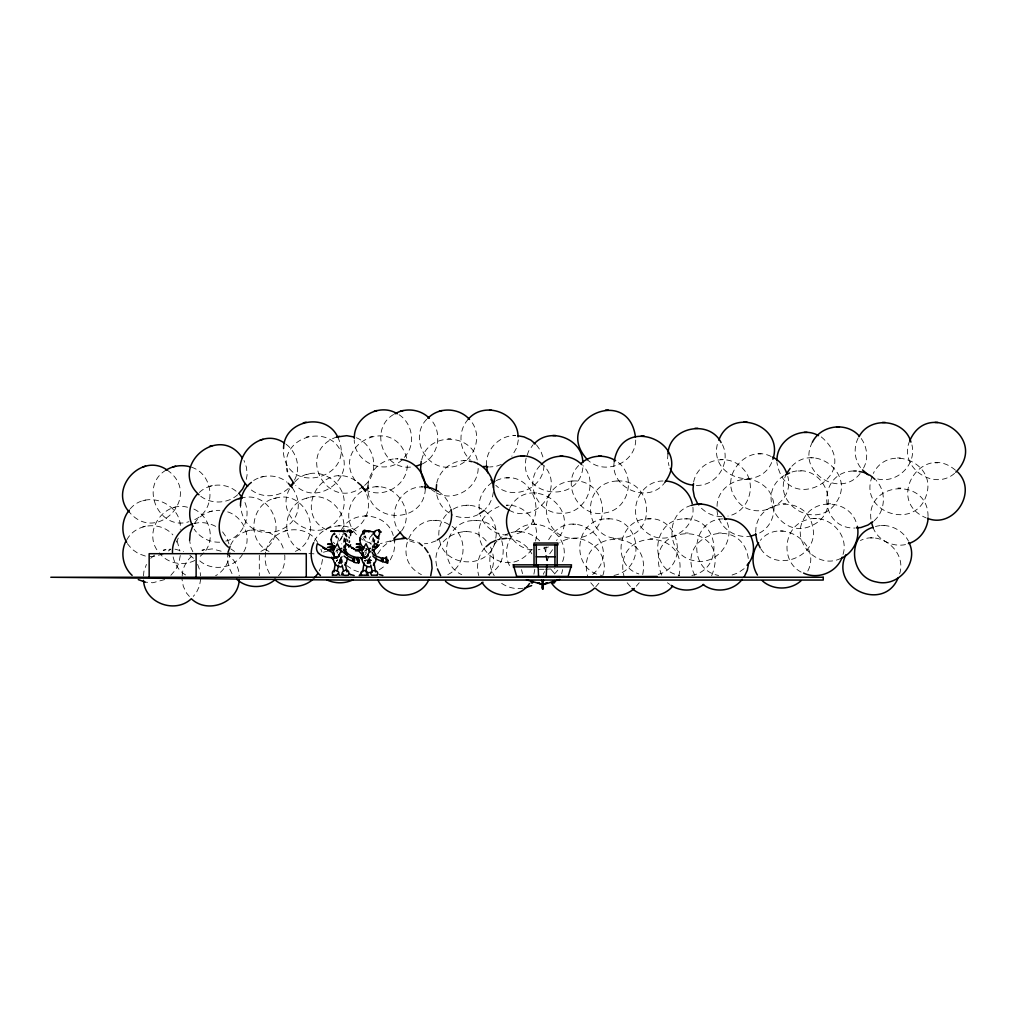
<?xml version="1.0" encoding="UTF-8"?>
<svg xmlns="http://www.w3.org/2000/svg" width="1016" height="1016" viewBox="0 0 1016 1016"><rect width="100%" height="100%" fill="white"/><g stroke="black" fill="none" stroke-linecap="round" stroke-linejoin="round"><path stroke-width="0.75" stroke-dasharray="5 3.75" d="M346.1 538.518L345.885 541.604A1.575 1.168 -75.9 0 1 345.757 542.1L345.643 542.328M347.726 539.509L347.574 541.528M374.739 539.509L374.561 541.604A1.575 1.168 -75.9 0 1 374.434 542.1L374.383 542.214M364.49 560.984L364.541 560.4M337.591 542.773L339.484 534.086M368.033 485.851C368.249 470.51 382.905 457.975 397.993 458.851L395.11 458.851M438.798 535.203C438.48 525.12 443.548 515.341 451.942 509.765M486.41 465.519C485.483 449.517 499.605 435.051 515.595 435.546M526.136 458.076C517.639 497.535 581.038 505.803 583.044 465.519M546.138 546.748L545.516 554.19L546.849 561.543M614.261 461.48C609.422 488.645 649.186 504.812 664.921 482.333M667.969 453.835L667.601 458.305L668.947 465.645M717.296 444.436C709.308 479.031 762.508 493.09 772.871 459.232M717.055 506.336C717.093 485.153 743.928 471.907 761.175 483.87C779.386 494.754 777.938 524.32 758.762 533.375M755.764 532.244C754.99 498.78 806.094 493.471 812.546 526.288C820.395 556.07 775.665 574.307 760.184 547.827M143.497 575.945L143.878 571.475L146.418 564.439M182.207 575.945C182.347 566.852 187.782 558.533 195.136 553.453M228.092 552.082L227.457 559.537L228.791 566.877L231.991 573.634M265.62 552.082L264.998 559.537L266.332 566.877L269.519 573.634M286.372 465.722C283.654 436.093 328.27 424.142 340.741 451.155C356.019 477.901 317.538 507.086 295.732 485.521M337.363 538.074L336.525 535.254M366.039 538.074L365.366 535.864M374.84 540.118L374.371 542.379M344.919 538.836L344.945 542.29M373.596 538.836L373.621 542.29M337.655 559.93L336.614 561.48M366.332 559.93L365.57 561.289M180.264 555.498L178.918 562.851L175.717 569.608L170.853 575.31M200.762 578.828L199.415 586.194L196.202 592.95L193.281 596.367M229.984 552.488C229.273 561.975 224.028 571.055 215.633 575.729M246.304 479.336L247.117 474.916L246.507 467.474L243.98 460.439M322.504 559.435L321.158 566.788L319.227 570.852M367.259 563.093L368.071 558.686M407.302 465.633C406.806 485.737 382.943 499.3 365.328 489.775M425.31 488.823C424.04 524.269 369.049 524.269 367.779 488.823M493.37 492.036L492.303 497.916L489.09 504.673L485.216 509.232M495.783 538.15C497.954 527.253 492.265 515.823 483.171 509.765M518.325 439.903L516.992 447.243L511.835 456.286M543.941 465.519C543.611 488.861 512.483 501.447 495.808 485.318M535.457 541.084C540.982 523.164 524.827 503.847 506.324 505.231L509.207 505.231M533.908 574.167L534.987 568.287M562.61 561.543C572.961 533.641 532.752 510.731 513.855 533.578M602.742 575.64C611.721 551.256 580.733 528.015 559.702 542.849M635.724 440.068C635.394 463.41 604.266 476.009 587.591 459.867M642.683 574.535C652.539 526.479 575.526 528.434 587.565 576.009M678.815 576.009C690.753 527.228 612.026 527.228 623.964 576.009M843.039 554.406C849.681 533.527 826.821 512.585 806.526 519.887C782.853 526.377 779.856 562.293 802.145 572.58M899.655 573.761C906.818 551.802 880.745 529.984 860.425 540.525M339.966 559.6L340.017 559.397M368.643 559.6L368.694 559.397M338.988 563.575L340.043 559.079M367.665 563.575L368.719 559.079M561.645 573.71L562.673 569.608M337.49 559.93L336.626 561.023M366.166 559.93L364.604 560.934M345.694 542.379L346.113 538.937M340.157 560.857L338.112 563.105M368.833 560.857L366.789 563.105M337.299 560.121L336.779 560.895M365.976 560.121L365.455 560.895M266.129 550.672C271.094 527.456 305.88 521.906 317.665 542.506M289.535 488.848C272.694 520.408 320.662 547.218 339.319 517.347C358.254 489.445 317.678 457.645 294.957 481.736M421.716 459.892C427.774 431.559 472.669 432.791 477.495 461.302M436.728 483.121C439.763 468.897 454.85 458.178 469.265 461.137M527.152 455.257L528.663 451.04L532.943 444.906M547.167 560.845L548.691 556.628M693.636 482.054C697.713 459.994 728.574 451.726 743.115 468.871C757.898 484.124 748.754 512.267 727.913 516.077M786.74 473.304C769.976 504.736 817.893 531.838 836.574 501.891C855.802 473.253 813.397 441.465 791.019 467.17M812.381 442.239C795.896 472.757 841.908 500.418 861.238 471.97M858.19 437.934C853.351 447.726 854.202 460.451 861.53 468.795M872.287 476.275C857.58 511.785 915.048 531.838 926.325 495.287C937.349 462.788 888.428 442.671 873.29 473.456M909.815 440.741C897.509 467.309 935.33 492.646 955.802 472.211M344.678 538.48L344.97 541.63L345.262 538.48M373.355 538.48L373.647 541.63L373.939 538.48M344.233 537.705L343.357 541.731A1.435 1.232 -71.9 0 0 343.395 542.1L343.459 542.315M401.637 530.898C416.293 510.324 393.852 480.136 370.065 487.883M390.322 559.854L393.535 553.098L394.868 545.757L394.5 541.287M494.983 542.557C487.451 570.611 441.998 567.157 439.331 538.15M489.09 575.64C494.424 567.093 494.97 556.095 490.487 547.065M543.293 574.294L544.576 571.589M711.632 575.716C734.543 519.786 638.988 519.786 661.911 575.716M807.809 571.03C822.262 543.115 780.123 516.192 760.336 540.36M863.498 468.122C869.163 457.962 866.927 444.69 859.333 436.105M176.352 542.176L178.283 538.124M205.816 550.52C215.989 535.47 207.886 512.953 190.475 507.784M243.84 551.701C253.174 535.572 241.313 512.674 222.796 510.883M294.462 480.073C301.447 467.639 296.494 450.812 284.62 443.23M339.319 540.918C354.343 519.735 330.543 489.179 306.337 498.234C282.702 504.736 279.591 540.639 301.904 550.939M337.579 553.161L337.134 551.815L335.737 551.739M373.215 537.185L372.034 541.731A1.435 1.232 -71.9 0 0 372.072 542.1L372.135 542.315M126.784 539.877C135.611 523.278 160.604 520.865 172.872 534.886M194.488 523.443C199.72 514.871 209.88 509.994 219.837 510.35M230.632 545.046C241.135 522.237 278.524 525.983 283.858 550.583M314.223 541.274C322.186 525.158 345.923 520.446 358.889 533.197M341.351 530.047C352.146 508.902 387.185 512.534 393.243 535.495M426.695 419.316C409.435 436.778 424.891 469.341 449.313 467.106C472.529 466.788 485.724 435.991 469.354 419.24M468.224 419.278C457.81 430.543 458.737 449.504 470.192 459.702M377.698 553.822L381.965 547.675L387.693 542.849L394.475 539.661M509.575 508.457C528.764 471.056 585 509.156 556.501 540.461M540.144 465.519C523.329 482.498 537.604 514.528 561.48 513.22C585.343 514.528 599.618 482.498 582.816 465.519M484.886 547.675C478.219 555.244 475.869 565.988 478.803 575.64M497.103 540.918C488.62 550.316 487.388 564.972 494.22 575.64M512.14 536.029C504.876 545.122 504.889 558.584 510.972 568.287M578.65 465.519C559.651 484.67 580.25 519.494 606.12 512.712C630.301 508.546 636.803 473.088 615.607 460.692M548.665 539.712C571.576 499.313 628.129 546.608 591.185 575.691M549.707 553.822L553.974 547.675M364.477 555.384L366.255 553.161M338.963 562.191C345.097 561.276 336.461 566.903 340.22 560.743L339.674 562.127C340.97 558.19 339.192 560.87 343.078 561.353M367.64 562.191C373.748 561.543 365.087 566.89 368.884 560.743L368.351 562.127C365.646 556.527 377.317 564.312 368.249 560.883M203.873 552.806L198.488 557.936M242.557 554.406C233.426 568.871 211.544 571.843 198.984 560.184M278.46 575.831C284.163 569.455 285.801 560.273 284.353 551.993M364.604 485.445C380.771 471.741 374.523 442.811 354.114 437.007M404.254 457.39C416.204 445.275 412.94 423.278 398.602 414.414M531.978 549.313C500.405 589.877 450.837 527.075 498.932 506.565M554.558 573.989L558.444 569.43M595.655 586.956L599.529 582.397M636.308 586.181L639.216 582.765M874.154 520.764C885.609 510.565 886.536 491.604 876.122 480.339M339.408 562.343L342.265 562.356L339.636 561.188M364.414 551.739L366.319 552.501M342.824 561.988L339.852 561.099M166.053 470.141C138.646 485.889 159.029 531.647 188.989 521.678M130.213 508.876C146.685 489.102 182.639 503.542 180.264 529.412M199.352 492.468C209.474 482.625 227.266 482.663 237.426 492.392M150.698 558.292L156.426 553.453M393.598 414.477C369.138 428.612 382.384 469.824 410.489 467.106M336.207 550.685L339.166 549.199M364.884 550.685L367.843 549.199M361.798 491.338C349.936 498.932 344.932 515.734 351.917 528.193M492.15 482.511C483.057 488.582 477.38 499.999 479.539 510.896M498.246 539.953L502.818 536.092L509.613 532.905M784.149 475.513C753.758 494.475 781.799 541.566 812.952 525.018C844.042 509.727 823.201 461.264 790.931 472.326M368.122 562.204C374.612 564.21 367.513 559.803 368.579 561.645L368.77 560.959C367.271 558.775 375.742 562.534 369.024 558.838M371.45 535.165L373.012 534.06M344.221 533.425L342.621 534.759M194.793 519.608C217.056 509.321 214.173 473.392 190.475 466.903M237.693 494.741C227.025 504.317 209.652 504.507 198.984 494.805M168.389 550.939L170.853 549.237M288.328 488.48C277.647 498.056 260.274 498.259 249.606 488.556M260.896 551.37C290.36 537.934 272.986 489.636 241.732 497.967M363.36 486.308C327.812 513.499 294.056 452.59 336.474 437.058M402.311 459.676C385.648 475.767 354.508 463.36 354.216 439.941M295.364 551.37C324.828 537.934 307.467 489.636 276.2 497.967C250.711 502.234 245.377 540.588 268.986 551.421M422.351 463.931C438.645 455.968 443.027 432.448 430.53 419.24M354.279 529.222C367.297 522.173 372.25 504.571 365.455 491.541M379.311 569.811L385.47 565.556M447.789 574.637C466.966 565.582 468.414 536.016 450.202 525.145M488.086 574.637C515.239 562.293 503.009 517.665 473.456 520.611C445.224 520.649 435.966 562.928 461.696 574.637M744.144 568.655L737.972 572.91L730.91 575.437M342.811 535.686L340.563 540.042L341.808 543.979M369.405 558.444L370.269 556.87M187.528 507.251C164.071 500.825 143.231 530.657 157.404 550.596M253.657 480.479C263.754 474.028 278.003 474.459 287.16 482.346M406.692 458.178C394.017 411.899 326.974 446.202 357.238 483.248M496.227 480.593C533.337 463.537 554.545 525.767 513.893 534.53M453.301 509.118C461.95 504.012 473.177 504.012 481.813 509.118M691.312 505.422C664.019 512.75 666.14 555.993 694.004 560.641C716.509 566.331 737.222 540.004 725.754 519.582M309.118 436.309L306.337 437.058M145.517 500.088L142.723 500.837M212.357 485.623L209.575 486.372M372.555 436.309L369.76 437.058M175.628 507.086L172.834 507.835M263.233 476.529L260.452 477.279M145.517 526.174L142.723 526.923M309.118 473.913L306.337 474.663M212.357 510.972L209.575 511.721M193.865 523.659C201.574 521.373 210.007 523.024 216.865 527.063M276.2 497.967L273.418 498.704M309.118 497.484L306.337 498.234M166.002 549.516L163.22 550.266L170.485 549.135M163.233 554.012L152.832 556.679L148.349 556.311M250.215 530.123L247.421 530.86M225.73 541.096C242.938 537.172 252.311 515.95 243.98 500.469M204.711 549.516L201.917 550.266L212.192 548.894L222.275 551.485M194.793 560.489C183.02 566.344 167.322 563.651 159.334 552.882M287.744 530.123L284.963 530.86M164.681 579.577L152.832 582.752L145.352 582.143M328.282 550.888L317.945 553.784M501.345 464.464L495.694 466.484L489.56 466.979M390.614 540.842L380.479 543.624M478.066 514.629C469.811 518.605 459.93 518.605 451.675 514.629M436.08 540.842L429.019 543.37L424.409 543.75M548.386 546.989L538.251 549.77M613.956 575.437C647.764 568.782 640.664 516.458 606.374 518.884C574.027 518.935 569.747 570.078 601.688 575.437M658.203 574.421C689.521 566.306 679.844 515.557 647.802 518.884C618.033 518.744 610.375 564.998 638.874 573.926M691.871 575.437C725.678 568.782 718.579 516.458 684.289 518.884C651.942 518.935 647.662 570.078 679.602 575.437M840.981 558.292C817.905 570.179 790.55 541.985 803.58 519.252C814.146 496.418 851.484 500.253 856.844 524.878M369.735 557.162L370.713 556.895M341.605 556.87L340.36 559.105L342.862 560.54L340.5 559.778L339.915 561.848L339.573 560.883M194.158 523.456L195.237 523.177M341.528 557.022L343.052 556.717M372.224 535.546C368.605 536.423 368.224 542.506 371.145 544.449M355.448 480.581C321.335 458.394 290.487 516.433 329.463 531.089M421.437 486.816L422.885 486.943C401.13 485.8 386.194 513.042 398.666 530.898M572.834 481C532.282 482.981 540.918 546.163 580.415 537.54C614.223 530.898 607.124 478.561 572.834 481L575.716 481M771.195 456.514C747.128 443.967 719.379 475.666 735.432 497.98C750.913 524.459 795.642 506.222 787.794 476.428M617.029 481C576.478 482.981 585.114 546.163 624.611 537.54C658.419 530.898 651.32 478.561 617.029 481L619.912 481M448.843 524.497C416.484 505.079 386.956 557.39 421.386 574.637M486.207 540.918C467.893 518.655 428.219 539.877 437.185 567.423M511.086 532.638C521.259 529.628 532.549 533.375 539.775 540.918M853.338 470.992C816.928 472.135 818.325 528.968 854.786 528.041M497.395 539.661L500.355 539.128M955.485 470.23C922.122 441.465 884.428 500.558 926.059 517.842M723.328 518.884C690.982 518.935 686.714 570.078 718.642 575.437M928.04 516.547C928.357 476.352 864.438 481.419 871.169 520.979M748.284 558.495C742.023 513.258 673.684 535.381 695.033 575.716M875.436 526.529C888.073 522.783 902.335 529.425 908.406 540.957M450.799 438.772L447.916 438.772M466.319 460.604L463.436 460.604M341.287 476.047L338.404 476.047M761.098 453.911L758.203 453.911M378.854 486.816L375.971 486.816M723.227 459.524L720.331 459.524M509.207 477.99L506.324 477.99M813.803 457.822L810.92 457.822M900.354 457.962L897.471 457.962M801.205 470.992L798.309 470.992M536.626 492.963L533.743 492.963M937.882 462.813L934.999 462.813M747.001 479.349L744.118 479.349M696.366 485.381C716.978 486.346 731.977 461.823 721.982 443.827M468.998 505.231L466.115 505.231M367.551 515.785L364.668 515.785M341.287 525.78L338.404 525.78M436.029 520.611L433.146 520.611M476.339 520.611L473.456 520.611M900.836 488.061L897.953 488.061M536.626 524.218L533.743 524.218M785.851 503.758L782.955 503.758M609.257 518.884L606.374 518.884M466.319 531.571L463.436 531.571M575.716 524.218L572.834 524.218M830.643 503.758L827.761 503.758M650.685 518.884L647.802 518.884M519.875 531.571L516.992 531.571M687.172 518.884L684.289 518.884M816.788 518.554L813.905 518.554M576.758 538.328L573.875 538.328M616.433 538.696L613.55 538.696M688.213 532.994L685.33 532.994M721.335 532.994L718.452 532.994M652.831 538.696L649.948 538.696M783.12 531.012L780.225 531.012M751.7 535.902C735.648 539.483 718.21 527.431 717.067 510.781M884.225 525.462L881.342 525.462M873.404 537.921L870.522 537.921M905.523 544.614C892.645 547.218 878.18 540.563 873.252 528.091M523.037 588.239C514.464 589.661 505.625 586.994 499.072 581.342M663.016 481C638.327 480.784 625.678 514.934 644.703 530.771C663.74 549.478 699.021 529.565 692.213 503.517M539.394 569.29L544.055 569.29M545.617 569.29L554.927 568.693M513.74 435.546L515.175 435.661M877.672 478.98C897.141 483.667 916.737 464.579 911.949 444.957M721.779 516.572C712.114 516.738 702.958 511.505 697.56 503.593M507.759 535.038C495.541 535.292 484.188 526.821 480.339 515.303M532.117 549.77C523.532 549.288 515.836 543.941 510.972 537.045M219.672 542.201C209.588 542.531 199.758 537.528 194.132 529.133M308.966 553.453L316.433 554.063M507.67 538.328C517.754 538.988 527.037 544.919 531.838 553.822M409.181 539.128L417.563 542.214M174.955 549.148L183.566 551.485M365.519 548.754L366.852 549.072L366.205 548.678M336.842 548.754L338.176 549.072M145.352 556.07L138.29 553.555L132.131 549.3L127.292 543.611M509.181 510.184C535.724 525.336 565.556 487.49 543.712 465.519M436.156 492.798C455.765 503.695 482.384 485.051 477.622 462.788M409.677 540.842L416.75 543.37M371.285 543.37L364.211 540.842L359.283 537.439M358.559 571.83L352.908 569.811L346.735 565.556M366.662 551.104L365.087 549.935M337.985 551.104L336.41 549.935M365.315 537.947L363.944 536.169L364.325 537.019M365.138 536.816L365.785 537.299M336.461 536.816L337.109 537.299M667.398 582.765L669.862 584.467M431.216 489.395L434.924 491.947M449.212 512.928C441.389 508.292 436.842 499.466 436.105 490.576M230.81 548.869L234.506 551.421M185.547 574.929C177.736 570.306 173.203 561.48 172.479 552.59M821.258 436.893C866 474.243 786.74 519.366 776.884 462.344M438.493 491.338L444.221 496.176L448.5 502.31L450.52 507.936M167.157 470.078C203.327 495.021 157.15 545.325 129.222 512M226.352 553.403C233.693 558.457 239.116 566.776 239.217 575.856M189.929 555.32L193.358 558.216M336.918 538.175L335.267 536.169L335.648 537.019M333.362 542.188L334.67 543.674M627.164 582.765L631.05 587.324M590.779 582.765L593.687 586.181M551.028 569.43L554.914 573.989M353.2 530.898L358.051 536.588M189.395 596.443L186.487 593.026L183.286 586.283L181.953 578.93M536.511 444.906L540.791 451.04L543.319 458.076M362.89 537.591L365.455 541.274M292.291 487.693C319.405 528.904 245.834 555.028 240.487 505.943M222.593 531.876L226.86 538.023L229.375 545.046M340.601 557.149L341.884 559.854M192.862 551.79L190.945 547.738L189.611 540.385M364.833 536.296L364.719 536.042M336.156 536.296L336.042 536.042M544.055 547.065L546.583 554.088L547.205 561.543M337.693 436.982C357.695 478.117 286.55 497.18 283.312 451.549M320.891 549.186L321.894 551.993M197.625 564.363L200.152 571.386L200.508 575.856M177.14 541.02L179.908 551.028M348.018 541.134L347.853 539.94M521.5 569.608L522.542 573.71M369.227 559.13L370.357 563.613M340.55 559.13L341.681 563.613M259.309 555.269L259.309 575.691"/><path stroke-width="1.5" d="M339.674 531.317C344.97 531.076 335.077 531.533 339.801 531.19M559.664 579.488L543.204 584.695L543.166 588.81L542.442 588.81L542.557 584.695L538.353 582.714M351.015 531.089L350.914 532.511M350.977 530.873L350.495 535.61M373.38 533.324C373.317 530.593 380.848 528.079 379.59 532.511M542.404 587.629L543.522 580.06M357.111 558.686L358.038 557.263M370.269 531.254L365.519 531.597L364.223 532.308L364.211 533.857M364.223 532.282L364.185 533.4L364.223 532.282C358.419 535.686 358.699 544.551 364.223 548.043M546.252 576.428L546.735 564.845M348.64 546.049L348.031 545.249M367.779 488.823L368.033 485.851M421.208 461.302L420.586 468.744L421.665 474.624M436.105 490.576L436.601 484.619M614.261 461.48C621.729 412.966 693.915 442.747 664.921 482.333M667.969 453.835C669.163 427.291 709.143 418.833 721.119 442.595M693.509 483.54L693.014 489.496L694.36 496.837L697.56 503.593M776.999 460.845C776.097 440.423 800.887 425.399 818.54 435.623M172.479 552.59C171.958 539.89 180.429 527.812 192.507 523.9M189.611 540.385L190.233 532.943L192.773 525.907M240.487 505.943C240.36 497.002 244.031 487.782 251.371 482.41M283.566 448.577C283.413 420.37 326.022 411.429 337.693 436.982M354.343 438.455C353.466 417.385 379.438 402.4 397.243 413.779M334.404 547.002C330.416 543.738 329.946 536.511 334.404 533.387M349.542 540.944L349.44 541.731A1.435 0.699 -79.6 0 1 349.352 542.1L349.123 542.557M378.219 540.944L378.117 541.731A1.435 0.699 -79.6 0 1 378.028 542.1L377.8 542.557M333.769 553.085C332.194 557.555 339.319 559.46 339.547 554.393L339.077 555.841M362.445 553.085C360.87 557.555 367.995 559.46 368.224 554.393L367.754 555.841M347.535 557.911L346.177 563.435L344.678 565.125M376.212 557.911L375.856 560.895L373.355 565.125M363.309 531.127L363.322 533.895M331.699 557.162L332.867 559.41M360.375 557.162L361.544 559.41M386.651 560.883L386.55 562.153L386.69 560.426C387.16 562.8 387.147 558.025 385.356 558.368M357.759 559.6L358.013 559.918M333.921 571.957L335.394 562.851M362.598 571.957L364.071 562.851M363.83 530.746L363.347 531.038M239.192 580.301C237.985 602.907 207.48 614.413 191.326 598.729C175.146 614.197 144.704 603.136 143.523 580.403M430.733 575.64L432.067 568.287L431.457 560.845L429.425 555.219M748.652 562.966L747.319 570.306L744.118 577.063M772.871 459.232C784.454 425.031 730.923 406.082 718.82 440.22M928.154 518.033C927.418 529.488 919.556 540.41 908.355 543.598M350.634 544.792L348.717 547.167M379.311 544.792L374.714 549.415M357.873 562.153L358.216 559.88L356.781 558.432M387.35 560.514L387.54 561.34L386.334 561.111M345.313 544.843L346.52 543.585M373.99 544.843L374.65 543.624L376.466 543.801M337.236 571.043L338.633 565.061M365.912 571.043L366.966 566.56M349.021 574.573C349.377 563.385 333.464 577.126 348.386 575.183M381.356 559.156C383.692 554.647 384.111 565.353 381.076 560.235M358.115 562.191L359.372 560.705L357.581 559.092L359.016 559.549L358.038 560.705M386.766 562.051C387.02 564.236 389.179 562.839 386.855 561.302M377.279 546.214L376.682 544.868M354.368 560.4L354.165 558.889L348.539 556.616L342.443 551.548M383.045 560.4C382.486 556.374 373.304 557.466 372.174 552.437M513.182 564.845L571.551 564.845L568.135 576.428L516.547 576.428M387.731 560.311L387.54 559.346L386.41 559.295M125.933 541.096C120.167 552.374 122.784 566.852 132.131 575.386M228.092 552.082L230.124 546.456M313.715 542.684C308.47 553.644 311.62 567.385 320.472 575.551M509.067 509.867C504.952 518.528 506.019 528.942 510.972 537.045M845.845 554.812C829.628 588.594 884.047 612.457 898.106 577.939M909.815 440.741C928.027 397.955 989.127 439.128 955.802 472.211M352.577 559.194C356.171 555.866 354.165 565.048 352.4 560.235M362.14 555.473L362.953 553.403M365.671 557.378C365.176 560.299 362.483 555.396 364.3 557.009M353.466 559.016L354.127 558.038L356.54 557.809M382.143 559.016L382.803 558.038L385.191 558.292L386.499 556.857L386.563 557.886L385.382 558.381M363.817 557.721C358.788 558.279 341.414 556.755 346.024 543.687L356.299 550.355L358.712 550.888L362.458 555.168M428.803 579.692C419.913 600.354 386.702 600.354 377.8 579.692M842.124 557.225C836.917 572.351 817.893 579.958 803.567 573.087M245.123 483.629L242.557 489.026L238.671 493.598M377.254 546.29C374.193 549.3 380.289 545.109 376.542 544.716M343.865 546.202L345.707 546.125M372.542 546.202L374.383 546.125M341.655 574.993L343.179 573.697M333.87 553.466L334.277 555.257L333.197 550.71L337.388 543.687L340.868 551.472L338.226 556.565L339.268 555.257M362.547 553.466L362.953 555.257L361.874 550.71L366.065 543.687L369.545 551.472L366.903 556.565L367.944 555.257M367.335 574.929C369.443 569.1 358.813 569.087 361.251 575.069M129.35 510.108C121.869 518.897 120.726 532.346 126.657 542.265M197.053 494.398C189.471 502.984 187.198 516.255 192.862 526.44M291.249 486.385L293.815 482.702M786.74 473.304L790.169 468.401M812.381 442.239C820.89 424.904 846.645 421.488 859.333 436.105M758.622 542.811C751.357 551.904 751.37 565.366 757.453 575.081M859.041 436.702C869.848 415.557 904.888 419.189 910.933 442.15M332.905 574.713L332.321 575.462M360.998 575.551L361.582 574.713M349.136 545.986L347.878 544.716M377.825 538.29L379.54 534.124L379.476 530.644M361.747 555.092L363.525 552.856M290.271 486.207L293.18 482.778M314.058 578.117L317.945 573.557M359.207 575.551L361.15 573.265M400.66 532.028L394.31 538.29M529.476 583.54C518.693 599.758 492.125 598.907 482.003 582.397M672.694 586.181C662.877 598.119 643.293 598.754 632.015 588.467M747.052 565.239C762.686 548.119 747.712 517.741 724.726 518.884M742.175 579.349C733.374 591.223 714.565 593.585 702.996 584.467M377.38 575.069C379.997 568.96 368.313 569.265 371.361 575.183M347.942 544.766L347.535 545.236M374.256 532.829L374.434 534.289M358.038 561.975C359.639 564.871 358.356 561.365 358.127 561.924M341.478 551.917L342.125 551.51M370.154 551.917L370.802 551.51M427.838 418.351C438.76 406.768 458.826 407.53 469.354 419.24M468.224 419.278C483.806 400.52 518.147 412.445 518.084 436.918M534.086 443.929C549.935 426.314 582.905 438.81 582.79 462.534M541.287 464.553C551.828 453.504 571.132 453.504 581.673 464.553M580.936 463.588C590.08 454.8 605.028 453.974 615.607 460.692M486.029 546.71L490.614 542.849L496.037 540.296M554.495 580.911L553.161 581.355M336.906 557.009C338.417 559.549 333.007 557.149 335.94 557.124M275.552 579.26C264.871 588.836 247.498 589.039 236.83 579.336M313.093 579.26C302.412 588.836 285.039 589.039 274.371 579.336M437.312 539.991C447.967 534.137 453.466 521.144 451.028 509.346M479.311 513.779L484.238 510.375M483.006 582.193C472.465 591.172 455.727 590.512 445.503 581.342M594.678 588.099C582.13 599.707 560.21 596.913 551.091 582.397M634.365 588.467C623.71 598.094 606.285 598.094 595.63 588.467M703.669 584.467C694.538 591.579 680.58 591.934 671.106 585.318M872.922 521.614L867.982 525.018L860.92 527.533L856.323 527.914M801.04 580.784C790.385 590.41 772.96 590.41 762.305 580.784M842.404 557.784C853.643 551.955 859.968 538.683 857.339 526.288M346.989 530.835L349.161 530.034L350.825 530.708M346.964 531.851L347.993 531.393M343.84 547.535L344.03 547.357M387.172 562.038L388.023 560.578L386.474 560.07M358.026 561.086C358.94 559.676 359.093 562.267 357.657 561.111M543.103 588.823L543.065 584.695L547.027 582.714M167.157 470.078C141.783 451.866 108.052 488.772 129.222 512M242.278 457.987C219.469 422.478 167.792 466.382 198.984 494.805M166.053 470.141C173.304 465.544 182.283 464.566 190.475 466.903M284.62 443.23C258.547 424.523 224.701 463.563 247.663 486.27M394.957 413.842C405.702 407.289 420.637 409.308 429.387 418.275M238.951 498.704L241.732 497.967C219.685 501.853 211.15 532.676 228.346 547.18M364.515 490.068L368.592 488.15M492.15 482.511L494.868 481.241M785.508 474.878L789.572 472.961M872.604 527.431C846.341 535.623 849.592 577.558 876.656 582.003C898.449 587.54 919.29 562.623 908.901 542.366M334.01 547.599L328.193 550.215M543.065 584.695L546.9 582.955M344.17 550.215L346.037 549.415M372.847 550.215L374.04 549.681M145.517 466.204L142.723 466.941M212.357 445.592L209.575 446.341M175.628 466.204L172.834 466.941M306.07 422.135L303.276 422.885M262.992 439.344L260.198 440.093M376.961 410.528L374.18 411.277M403.174 410.528L400.393 411.277M354.114 437.007L346.735 435.686L336.474 437.058M441.998 410.528L439.217 411.277M416.547 466.014L420.891 464.452M353.035 579.806C344.78 583.781 334.899 583.781 326.644 579.806M524.573 588.112L531.635 585.597M751.7 535.902L755.942 534.378M340.335 548.678L341.77 548.348M369.011 548.678L370.637 548.322M376.365 544.881L376.212 545.236M336.855 436.956L339.255 436.309M364.261 530.123L368.541 531.47M360.083 546.405L356.133 547.395L363.042 547.688L360.083 547.51M334.366 545.681L327.457 547.395L334.366 547.7M341.719 566.623L340.436 566.928C335.915 566.623 333.197 562.102 333.172 557.911C328.435 557.619 312.687 556.451 317.348 543.687L331.94 552.298L334.607 556.654M370.395 566.623L369.113 566.928C364.592 566.623 361.874 562.102 361.848 557.911M336.829 557.365L335.077 557.022L336.436 557.39M365.506 557.365L364.033 557.162M635.47 437.096C628.548 383.68 550.736 420.434 587.591 459.867M542.569 464.553C511.454 434.937 470.776 488.823 509.181 510.184M394.475 539.661L404.749 538.328L401.866 538.328M501.828 538.861L506.641 538.328M691.312 505.422C704.329 501.193 719.442 507.467 725.754 519.582M328.282 550.57L334.34 549.58M362.687 547.599L355.473 550.824L363.055 549.58L359.88 550.05M369.164 531.254L374.942 532.105M489.56 410.045L491.007 409.931M608.394 410.108L605.511 410.108M555.727 435.546L552.844 435.546M746.887 421.907L744.004 421.907M697.814 428.333L694.919 428.333M644.093 435.991L641.21 435.991M885.241 422.44L882.358 422.44M839.432 426.758L836.549 426.758M807.085 432.371L804.202 432.371M523.824 456.159L520.929 456.159M937.882 422.44L934.999 422.44M562.915 456.159L560.032 456.159M601.434 456.159L598.551 456.159M337.896 531.317L338.163 530.708L331.064 531.178A48.438 24.219 -90 0 0 333.654 531.178L333.654 531.381A48.438 24.219 -90 0 0 331.064 531.381M701.573 504.088L698.69 504.088M724.776 519.011L726.211 518.884M366.103 572.834L372.237 572.326M349.542 532.27L352.692 532.028L349.542 531.203M331.546 543.776L327.622 544.081L331.343 544.881M360.223 543.776L356.299 544.081L360.02 544.881M542.722 585.597L543.204 587.654M374.18 547.522L376.631 547.395L374.612 546.468M338.303 531.343L345.059 531.355A48.438 24.219 90 0 0 342.468 531.355L342.468 531.152A48.438 24.219 -90 0 0 345.059 531.152M567.245 577.164L657.2 576.428M337.502 531.317L331.064 531.178M853.796 470.992L856.234 470.992M424.104 486.816L431.711 488.15L438.493 491.338M534.035 544.932L557.911 544.932L557.911 543.027L534.01 543.027L534.035 565.518M536.296 556.819L554.927 556.819M513.182 566.877L571.551 566.877M332.905 575.183L335.864 575.183M336.575 575.183C344.272 572.275 329.882 566.064 332.727 575.183M361.582 575.183L364.541 575.183M365.252 575.183L367.043 575.183M371.627 575.183L376.707 575.183M526.466 579.831L543.166 584.695M483.425 466.484L488.023 466.852M693.293 485.127C683.349 484.429 673.976 477.596 670.217 468.351M531.876 581.203L531.127 581L532.46 581.355M859.18 471.526L863.613 472.326L870.394 475.513L874.979 479.374M518.096 435.813L524.002 436.88L530.797 440.068L535.369 443.929M665.505 481C678.167 481.673 689.445 491.134 692.213 503.517M469.265 461.137L472.224 461.67M400.939 459.384C415.125 460.972 425.996 474.726 425.31 488.823M386.105 559.994L387.121 559.702L386.664 560.311M386.588 562.038C390.08 563.804 376.86 561.061 372.821 556.031M350.66 574.548L348.577 574.129M379.336 574.548L382.867 575.526M350.177 574.446L354.19 575.526M379.59 531.736L378.93 530.085L379.692 531.089M379.273 531.482L381.368 532.028M138.29 579.628L145.352 582.143M927.481 518.351C953.668 528.866 977.963 492.252 957.77 472.161M371.907 549.986L373.99 550.824L372.631 549.034M343.23 549.986L345.313 550.824L343.954 549.034M377.088 537.972L373.393 533.337M538.175 582.892L542.557 584.695M367.513 530.797L368.033 531.101M772.554 457.149C779.31 460.235 784.67 466.496 786.778 473.621M473.697 461.937C484.569 465.595 493.192 475.945 493.395 487.591M367.132 574.472L368.643 575.348M337.515 573.938L339.966 575.348M868.134 474.764L862.495 469.925M361.632 487.223L365.328 489.775M407.213 539.14L403.517 536.588L399.631 532.028M357.746 482.511L361.175 485.407L365.455 491.541M418.922 542.849L422.351 545.744M288.303 483.311L292.291 487.693M343.687 549.859L347.18 554.914M344.145 556.031C345.91 557.797 354.546 564.261 354.216 559.041M377.444 537.477L375.183 535.559M368.186 531.216L369.024 531.901M333.185 557.771L334.48 558.33L334.912 557.111M373.355 550.685L375.856 554.914M382.892 559.041L382.46 561.391M490.957 479.615L492.9 481.901M429.984 488.544L425.132 482.854L421.932 476.098M293.802 483.248L288.976 475.78M424.65 547.675L428.066 552.59M239.713 494.322L242.278 498.005M346.672 535.813L346.1 534.924M345.923 534.556L345.237 533.425M358.216 561.378C362.344 562.953 352.908 563.842 353.517 560.895M345.554 534.886L346.685 536.677M344.716 533.337L345.516 534.81M379.082 530.123L379.552 530.974M350.406 530.123L350.914 531.736M348.983 537.058L349.326 538.01M363.004 556.07L363.36 556.755M873.252 528.091L871.436 522.44M760.184 547.827L756.983 541.084L755.637 533.73M437.452 568.884L440.652 575.64M516.674 576.428L513.347 564.845M542.43 588.785L542.404 584.695M386.677 560.781L386.905 561.467L386.702 560.54M541.541 580.06L542.9 585.597M378.435 536.245L378.93 539.153M370.738 565.112L372.262 571.081M342.062 565.112L343.586 571.081M486.41 465.519L487.756 472.872M373.939 562.813L375.59 571.919M345.262 562.813L346.913 571.919M286.906 468.668L287.439 471.602M334.747 534.48L334.582 533.311M359.931 539.178L360.032 540.322M331.254 539.178L331.356 540.322M394.259 538.302L394.5 541.287M538.569 576.428L538.061 564.845M557.187 544.932L557.187 565.518M554.927 544.932L554.927 565.721M554.495 580.542C556.273 583.375 551.79 584.264 552.996 581.127M536.296 544.932L536.296 565.721M306.273 577.253L306.273 553.695L149.162 553.695L149.162 577.253M196.126 553.695L196.126 577.253M377.736 542.646A5.69 3.048 -76.9 0 1 377.52 542.646M363.245 532.181L363.284 531.343L363.245 532.181M352.73 558.927L352.73 558.927M532.613 582.663L531.279 582.955L531.127 580.657L532.613 581.241L532.613 582.663M372.694 547.535L372.821 547.56M823.239 577.253L50.8 577.253L342.989 580.06L823.239 580.06L823.239 577.253M354.724 549.262L354.076 548.996L354.673 549.339M353.555 548.64L351.561 547.751L354.165 548.932L353.555 548.64M324.879 548.64L322.885 547.751L325.996 549.339L324.879 548.64M357.454 560.489L357.289 559.778L357.454 560.489M369.545 551.472L368.999 548.919L369.545 551.472M340.868 551.472L340.322 548.919L340.868 551.472"/></g></svg>
